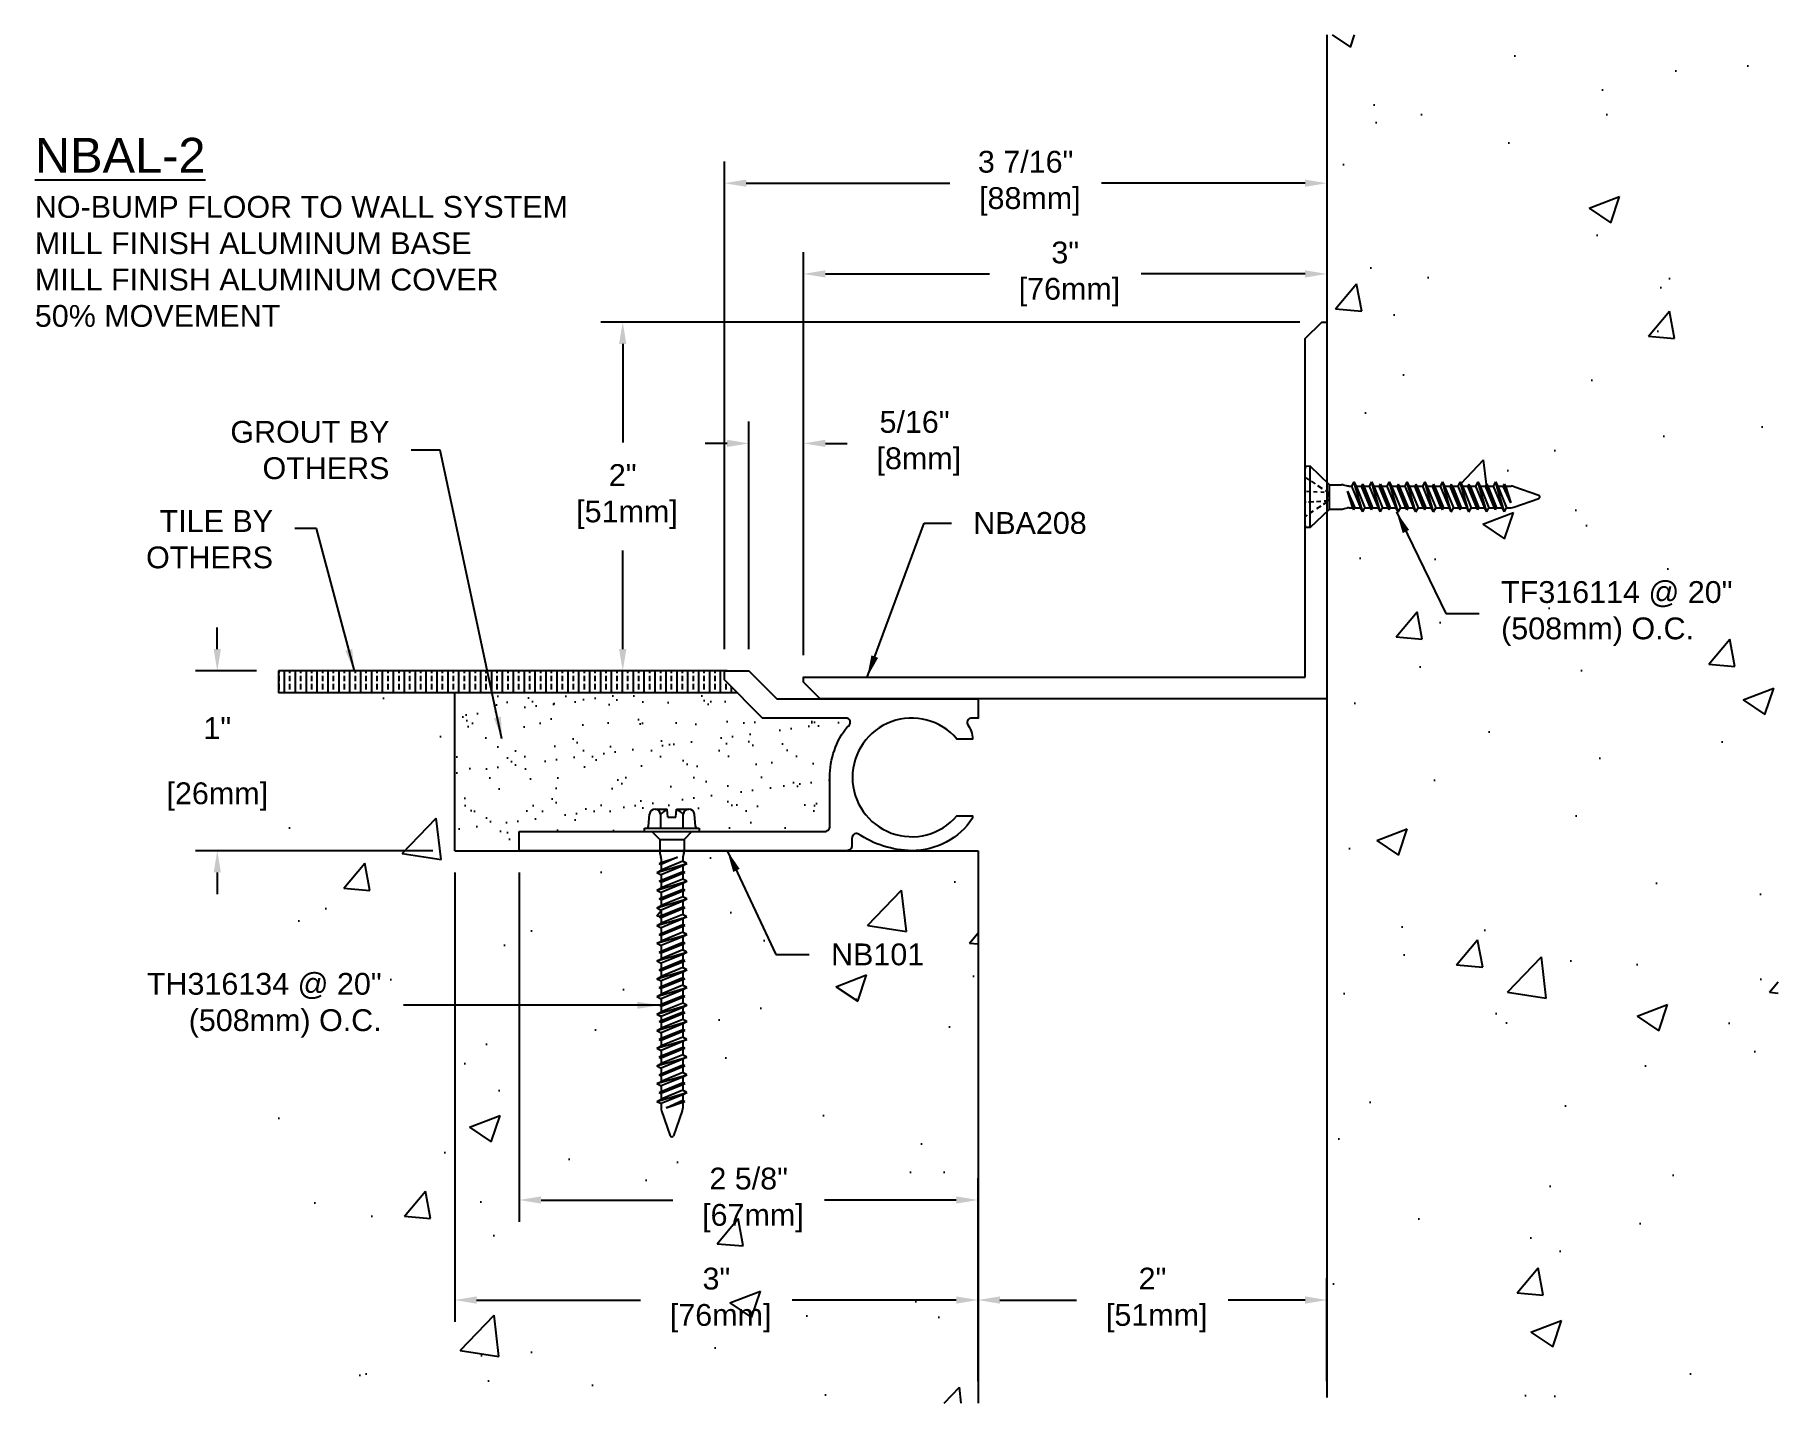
# Model space of a CAD drawing. Header units: inches. Extents: x 0.3 to 10.3, y 2.12 to 9.97.
import ezdxf

# ---------------------------------------------------------------- set-up
doc = ezdxf.new("R2010")
doc.units = ezdxf.units.IN
doc.header["$MEASUREMENT"] = 0
for name, color, linetype in [('ANCHORS', 4, 'Continuous'), ('CONDITIONS', 1, 'Continuous'), ('DIMENSIONS', 3, 'Continuous'), ('METALS', 7, 'Continuous'), ('TEXT', 2, 'Continuous')]:
    doc.layers.add(name, color=color, linetype=linetype)
doc.styles.add('ARIAL', font='arial.ttf')
doc.dimstyles.new('Arial', dxfattribs={"dimtxt": 0.125, "dimasz": 0.125, "dimexe": 0.125, "dimexo": 0.125, "dimgap": 0.125, "dimtad": 0, "dimtih": 1, "dimtoh": 1, "dimdec": 4, "dimzin": 3, "dimdsep": 46, "dimlunit": 4, "dimtxsty": 'ARIAL', "dimcen": 0.125, "dimadec": 0, "dimazin": 0, "dimtfac": 1, "dimtdec": 4, "dimtofl": 0, "dimtmove": 0, "dimatfit": 3, "dimfxl": 0, "dimfrac": 2, "dimtolj": 1, "dimtzin": 0, "dimarcsym": 0})

# ---------------------------------------------------------------- blocks, each defined once
blk = doc.blocks.new('NBA208')
blk.add_lwpolyline([(2.875, 0.125), (2.875, 2.065), (2.97, 2.16), (3, 2.16), (3, 0), (0.095, 0), (0, 0.095), (0, 0.125)], close=True)
blk = doc.blocks.new('Th316134')
for p, q in [((-0.1352, 1.779), (-0.129, 1.8501)), ((-0.0968, 1.8775), (-0.0272, 1.8775)), ((-0.0645, 1.7688), (-0.0645, 1.8501)), ((-0.0233, 1.8325), (-0.0272, 1.8775)), ((-0.0233, 1.8325), (0.0232, 1.8325)), ((0.0232, 1.8325), (0.0272, 1.8775)), ((0.0272, 1.8775), (0.0967, 1.8775)), ((0.0645, 1.7688), (0.0645, 1.8501)), ((0.1352, 1.779), (0.129, 1.8501)), ((-0.1568, 1.75), (-0.1568, 1.7688)), ((-0.1568, 1.7688), (0.1567, 1.7688)), ((-0.1568, 1.75), (0.1567, 1.75)), ((-0.1148, 1.75), (-0.0698, 1.705)), ((-0.0698, 1.705), (-0.0698, 1.6379)), ((-0.0698, 1.705), (0.0697, 1.705)), ((0.1148, 1.75), (0.0697, 1.705)), ((0.0697, 1.705), (0.0697, 1.6379)), ((0.1567, 1.7688), (0.1567, 1.75)), ((-0.0737, 1.5664), (0.0321, 1.6029)), ((-0.0687, 1.6283), (-0.0633, 1.6023)), ((-0.0623, 1.5726), (0.0321, 1.6029)), ((0.0321, 1.6029), (-0.0623, 1.5602)), ((0.0687, 1.6283), (0.0633, 1.6023)), ((-0.0863, 1.5156), (0.0862, 1.5664)), ((-0.0863, 1.5156), (-0.0623, 1.5285)), ((-0.0863, 1.5156), (-0.0623, 1.5027)), ((-0.0737, 1.5664), (-0.0623, 1.5726)), ((-0.0737, 1.5664), (-0.0623, 1.5602)), ((-0.0737, 1.4648), (0.0737, 1.5156)), ((-0.0623, 1.5927), (-0.0623, 1.5726)), ((0.0623, 1.5793), (-0.0623, 1.5285)), ((-0.0623, 1.5602), (-0.0623, 1.5285)), ((0.0623, 1.5535), (-0.0623, 1.5027)), ((-0.0623, 1.471), (0.0623, 1.5218)), ((0.0623, 1.5095), (-0.0623, 1.4587)), ((-0.0623, 1.5027), (-0.0623, 1.471)), ((0.0623, 1.5927), (0.0623, 1.5793)), ((0.0862, 1.5664), (0.0623, 1.5793)), ((0.0862, 1.5664), (0.0623, 1.5535)), ((0.0623, 1.5535), (0.0623, 1.5218)), ((0.0737, 1.5156), (0.0623, 1.5218)), ((0.0737, 1.5156), (0.0623, 1.5095)), ((0.0623, 1.5095), (0.0623, 1.4778)), ((-0.0863, 1.4141), (0.0862, 1.4648)), ((-0.0863, 1.4141), (-0.0623, 1.427)), ((-0.0863, 1.4141), (-0.0623, 1.4011)), ((-0.0737, 1.4648), (-0.0623, 1.471)), ((-0.0737, 1.4648), (-0.0623, 1.4587)), ((-0.0737, 1.3633), (0.0737, 1.4141)), ((0.0623, 1.4778), (-0.0623, 1.427)), ((-0.0623, 1.4587), (-0.0623, 1.427)), ((0.0623, 1.4519), (-0.0623, 1.4011)), ((-0.0623, 1.3694), (0.0623, 1.4202)), ((0.0623, 1.4079), (-0.0623, 1.3571)), ((-0.0623, 1.4011), (-0.0623, 1.3694)), ((0.0862, 1.4648), (0.0623, 1.4778)), ((0.0862, 1.4648), (0.0623, 1.4519)), ((0.0623, 1.4519), (0.0623, 1.4202)), ((0.0737, 1.4141), (0.0623, 1.4202)), ((0.0737, 1.4141), (0.0623, 1.4079)), ((0.0623, 1.4079), (0.0623, 1.3762)), ((-0.0863, 1.3125), (0.0862, 1.3633)), ((-0.0863, 1.3125), (-0.0623, 1.3254)), ((-0.0863, 1.3125), (-0.0623, 1.2996)), ((-0.0737, 1.3633), (-0.0623, 1.3694)), ((-0.0737, 1.3633), (-0.0623, 1.3571)), ((-0.0737, 1.2617), (0.0737, 1.3125)), ((0.0623, 1.3762), (-0.0623, 1.3254)), ((-0.0623, 1.3571), (-0.0623, 1.3254)), ((0.0623, 1.3504), (-0.0623, 1.2996)), ((-0.0623, 1.2679), (0.0623, 1.3187)), ((0.0623, 1.3063), (-0.0623, 1.2556)), ((-0.0623, 1.2996), (-0.0623, 1.2679)), ((0.0862, 1.3633), (0.0623, 1.3762)), ((0.0862, 1.3633), (0.0623, 1.3504)), ((0.0623, 1.3504), (0.0623, 1.3187)), ((0.0737, 1.3125), (0.0623, 1.3187)), ((0.0737, 1.3125), (0.0623, 1.3063)), ((0.0623, 1.3063), (0.0623, 1.2746)), ((-0.0863, 1.2109), (0.0862, 1.2617)), ((-0.0863, 1.2109), (-0.0623, 1.2239)), ((-0.0863, 1.2109), (-0.0623, 1.198)), ((-0.0737, 1.2617), (-0.0623, 1.2679)), ((-0.0737, 1.2617), (-0.0623, 1.2556)), ((-0.0737, 1.1602), (0.0737, 1.2109)), ((0.0623, 1.2746), (-0.0623, 1.2239)), ((-0.0623, 1.2556), (-0.0623, 1.2239)), ((0.0623, 1.2488), (-0.0623, 1.198)), ((-0.0623, 1.1663), (0.0623, 1.2171)), ((0.0623, 1.2048), (-0.0623, 1.154)), ((0.0862, 1.2617), (0.0623, 1.2746)), ((0.0862, 1.2617), (0.0623, 1.2488)), ((0.0623, 1.2488), (0.0623, 1.2171)), ((0.0737, 1.2109), (0.0623, 1.2171)), ((0.0737, 1.2109), (0.0623, 1.2048)), ((0.0623, 1.2048), (0.0623, 1.1731)), ((-0.0863, 1.1094), (0.0862, 1.1602)), ((-0.0863, 1.1094), (-0.0623, 1.1223)), ((-0.0863, 1.1094), (-0.0623, 1.0965)), ((-0.0737, 1.1602), (-0.0623, 1.1663)), ((-0.0737, 1.1602), (-0.0623, 1.154)), ((-0.0737, 1.0586), (0.0737, 1.1094)), ((-0.0623, 1.198), (-0.0623, 1.1663)), ((0.0623, 1.1731), (-0.0623, 1.1223)), ((-0.0623, 1.154), (-0.0623, 1.1223)), ((0.0623, 1.1472), (-0.0623, 1.0965)), ((-0.0623, 1.0648), (0.0623, 1.1155)), ((0.0623, 1.1032), (-0.0623, 1.0524)), ((0.0862, 1.1602), (0.0623, 1.1731)), ((0.0862, 1.1602), (0.0623, 1.1472)), ((0.0623, 1.1472), (0.0623, 1.1155)), ((0.0737, 1.1094), (0.0623, 1.1155)), ((0.0737, 1.1094), (0.0623, 1.1032)), ((0.0623, 1.1032), (0.0623, 1.0715)), ((-0.0863, 1.0078), (0.0862, 1.0586)), ((-0.0863, 1.0078), (-0.0623, 1.0207)), ((-0.0863, 1.0078), (-0.0623, 0.9949)), ((-0.0737, 1.0586), (-0.0623, 1.0648)), ((-0.0737, 1.0586), (-0.0623, 1.0524)), ((-0.0737, 0.957), (0.0737, 1.0078)), ((-0.0623, 1.0965), (-0.0623, 1.0648)), ((0.0623, 1.0715), (-0.0623, 1.0207)), ((-0.0623, 1.0524), (-0.0623, 1.0207)), ((0.0623, 1.0457), (-0.0623, 0.9949)), ((-0.0623, 0.9632), (0.0623, 1.014)), ((0.0623, 1.0016), (-0.0623, 0.9509)), ((0.0862, 1.0586), (0.0623, 1.0715)), ((0.0862, 1.0586), (0.0623, 1.0457)), ((0.0623, 1.0457), (0.0623, 1.014)), ((0.0737, 1.0078), (0.0623, 1.014)), ((0.0737, 1.0078), (0.0623, 1.0016)), ((0.0623, 1.0016), (0.0623, 0.97)), ((-0.0863, 0.9063), (0.0862, 0.957)), ((-0.0863, 0.9063), (-0.0623, 0.9192)), ((-0.0863, 0.9063), (-0.0623, 0.8933)), ((-0.0737, 0.957), (-0.0623, 0.9632)), ((-0.0737, 0.957), (-0.0623, 0.9509)), ((-0.0737, 0.8555), (0.0737, 0.9063)), ((-0.0623, 0.9949), (-0.0623, 0.9632)), ((0.0623, 0.97), (-0.0623, 0.9192)), ((-0.0623, 0.9509), (-0.0623, 0.9192)), ((0.0623, 0.9441), (-0.0623, 0.8933)), ((-0.0623, 0.8616), (0.0623, 0.9124)), ((0.0623, 0.9001), (-0.0623, 0.8493)), ((0.0862, 0.957), (0.0623, 0.97)), ((0.0862, 0.957), (0.0623, 0.9441)), ((0.0623, 0.9441), (0.0623, 0.9124)), ((0.0737, 0.9063), (0.0623, 0.9124)), ((0.0737, 0.9063), (0.0623, 0.9001)), ((0.0623, 0.9001), (0.0623, 0.8684)), ((-0.0863, 0.8047), (0.0862, 0.8555)), ((-0.0863, 0.8047), (-0.0623, 0.8176)), ((-0.0863, 0.8047), (-0.0623, 0.7918)), ((-0.0737, 0.8555), (-0.0623, 0.8616)), ((-0.0737, 0.8555), (-0.0623, 0.8493)), ((-0.0737, 0.7539), (0.0737, 0.8047)), ((-0.0623, 0.8933), (-0.0623, 0.8616)), ((0.0623, 0.8684), (-0.0623, 0.8176)), ((-0.0623, 0.8493), (-0.0623, 0.8176)), ((0.0623, 0.8425), (-0.0623, 0.7918)), ((-0.0623, 0.7601), (0.0623, 0.8109)), ((0.0862, 0.8555), (0.0623, 0.8684)), ((0.0862, 0.8555), (0.0623, 0.8425)), ((0.0623, 0.8425), (0.0623, 0.8109)), ((0.0737, 0.8047), (0.0623, 0.8109)), ((0.0737, 0.8047), (0.0623, 0.7985)), ((-0.0863, 0.7031), (0.0862, 0.7539)), ((-0.0863, 0.7031), (-0.0623, 0.716)), ((-0.0863, 0.7031), (-0.0623, 0.6902)), ((-0.0737, 0.7539), (-0.0623, 0.7601)), ((-0.0737, 0.7539), (-0.0623, 0.7477)), ((-0.0737, 0.6602), (0.0737, 0.7109)), ((0.0623, 0.7985), (-0.0623, 0.7477)), ((-0.0623, 0.7918), (-0.0623, 0.7601)), ((0.0623, 0.7668), (-0.0623, 0.716)), ((-0.0623, 0.7477), (-0.0623, 0.716)), ((0.0623, 0.741), (-0.0623, 0.6902)), ((-0.0623, 0.6663), (0.0623, 0.7171)), ((0.0623, 0.7048), (-0.0623, 0.654)), ((0.0623, 0.7985), (0.0623, 0.7668)), ((0.0862, 0.7539), (0.0623, 0.7668)), ((0.0862, 0.7539), (0.0623, 0.741)), ((0.0623, 0.7488), (0.0623, 0.7171)), ((0.0737, 0.7109), (0.0623, 0.7171)), ((0.0737, 0.7109), (0.0623, 0.7048)), ((0.0623, 0.7048), (0.0623, 0.6731)), ((-0.0863, 0.6094), (0.0862, 0.6602)), ((-0.0863, 0.6094), (-0.0623, 0.6223)), ((-0.0863, 0.6094), (-0.0623, 0.5965)), ((-0.0737, 0.6602), (-0.0623, 0.6663)), ((-0.0737, 0.6602), (-0.0623, 0.654)), ((-0.0737, 0.5586), (0.0737, 0.6094)), ((-0.0623, 0.698), (-0.0623, 0.6663)), ((0.0623, 0.6731), (-0.0623, 0.6223)), ((-0.0623, 0.654), (-0.0623, 0.6223)), ((0.0623, 0.6472), (-0.0623, 0.5965)), ((-0.0623, 0.5648), (0.0623, 0.6155)), ((0.0623, 0.6032), (-0.0623, 0.5524)), ((0.0862, 0.6602), (0.0623, 0.6731)), ((0.0862, 0.6602), (0.0623, 0.6472)), ((0.0623, 0.6472), (0.0623, 0.6155)), ((0.0737, 0.6094), (0.0623, 0.6155)), ((0.0737, 0.6094), (0.0623, 0.6032)), ((0.0623, 0.6032), (0.0623, 0.5715)), ((-0.0863, 0.5078), (0.0862, 0.5586)), ((-0.0863, 0.5078), (-0.0623, 0.5207)), ((-0.0863, 0.5078), (-0.0623, 0.4949)), ((-0.0737, 0.5586), (-0.0623, 0.5648)), ((-0.0737, 0.5586), (-0.0623, 0.5524)), ((-0.0737, 0.457), (0.0737, 0.5078)), ((-0.0623, 0.5965), (-0.0623, 0.5648)), ((0.0623, 0.5715), (-0.0623, 0.5207)), ((-0.0623, 0.5524), (-0.0623, 0.5207)), ((0.0623, 0.5457), (-0.0623, 0.4949)), ((-0.0623, 0.4632), (0.0623, 0.514)), ((0.0623, 0.5016), (-0.0623, 0.4509)), ((0.0862, 0.5586), (0.0623, 0.5715)), ((0.0862, 0.5586), (0.0623, 0.5457)), ((0.0623, 0.5457), (0.0623, 0.514)), ((0.0737, 0.5078), (0.0623, 0.514)), ((0.0737, 0.5078), (0.0623, 0.5016)), ((0.0623, 0.5016), (0.0623, 0.47)), ((-0.0863, 0.4063), (0.0862, 0.457)), ((-0.0863, 0.4063), (-0.0623, 0.4192)), ((-0.0863, 0.4063), (-0.0623, 0.3933)), ((-0.0737, 0.457), (-0.0623, 0.4632)), ((-0.0737, 0.457), (-0.0623, 0.4509)), ((-0.0737, 0.3555), (0.0737, 0.4063)), ((-0.0623, 0.4949), (-0.0623, 0.4632)), ((0.0623, 0.47), (-0.0623, 0.4192)), ((-0.0623, 0.4509), (-0.0623, 0.4192)), ((0.0623, 0.4441), (-0.0623, 0.3933)), ((-0.0623, 0.3616), (0.0623, 0.4124)), ((0.0623, 0.4001), (-0.0623, 0.3493)), ((0.0862, 0.457), (0.0623, 0.47)), ((0.0862, 0.457), (0.0623, 0.4441)), ((0.0623, 0.4441), (0.0623, 0.4124)), ((0.0737, 0.4063), (0.0623, 0.4124)), ((0.0737, 0.4063), (0.0623, 0.4001)), ((0.0623, 0.4001), (0.0623, 0.3684)), ((-0.0863, 0.3047), (0.0862, 0.3555)), ((-0.0863, 0.3047), (-0.0623, 0.3176)), ((-0.0863, 0.3047), (-0.0623, 0.2918)), ((-0.0737, 0.3555), (-0.0623, 0.3616)), ((-0.0737, 0.3555), (-0.0623, 0.3493)), ((-0.0737, 0.2539), (0.0737, 0.3047)), ((-0.0623, 0.3933), (-0.0623, 0.3616)), ((0.0623, 0.3684), (-0.0623, 0.3176)), ((-0.0623, 0.3493), (-0.0623, 0.3176)), ((0.0623, 0.3425), (-0.0623, 0.2918)), ((-0.0623, 0.2601), (0.0623, 0.3109)), ((0.0862, 0.3555), (0.0623, 0.3684)), ((0.0862, 0.3555), (0.0623, 0.3425)), ((0.0623, 0.3425), (0.0623, 0.3109)), ((0.0737, 0.3047), (0.0623, 0.3109)), ((0.0737, 0.3047), (0.0623, 0.2985)), ((-0.0863, 0.2031), (0.0862, 0.2539)), ((-0.0863, 0.2031), (-0.0623, 0.216)), ((-0.0863, 0.2031), (-0.0623, 0.1902)), ((-0.0737, 0.2539), (-0.0623, 0.2601)), ((-0.0737, 0.2539), (-0.0623, 0.2477)), ((0.0623, 0.2985), (-0.0623, 0.2477)), ((-0.0623, 0.2918), (-0.0623, 0.2601)), ((0.0623, 0.2668), (-0.0623, 0.216)), ((-0.0623, 0.2477), (-0.0623, 0.216)), ((0.0623, 0.241), (-0.0623, 0.1902)), ((-0.0335, 0.1662), (0.0623, 0.2093)), ((-0.0335, 0.1662), (0.0737, 0.2031)), ((0.0623, 0.2985), (0.0623, 0.2668)), ((0.0862, 0.2539), (0.0623, 0.2668)), ((0.0862, 0.2539), (0.0623, 0.241)), ((0.0623, 0.241), (0.0623, 0.2093)), ((0.0737, 0.2031), (0.0623, 0.2093)), ((0.0737, 0.2031), (0.0623, 0.197)), ((-0.0623, 0.1902), (-0.0623, 0.1643)), ((-0.0596, 0.149), (-0.0096, 0.0062)), ((0.0623, 0.197), (-0.0335, 0.1662)), ((0.0596, 0.149), (0.0096, 0.0062)), ((0.0623, 0.197), (0.0623, 0.1643))]:
    blk.add_line(p, q)
for centre, radius, start, end in [((-0.0968, 1.8448), 0.0327, 9.28497, 170.71503), ((0, 1.7879), 0.0896, 107.42152, 136.04074), ((0, 1.7879), 0.0896, 43.95926, 72.57848), ((0.0967, 1.8448), 0.0327, 9.28497, 170.71503), ((-0.1464, 1.78), 0.0112, 270, 355), ((0.1464, 1.78), 0.0112, 185, 270), ((-0.0233, 1.6379), 0.0465, 180, 191.9357), ((-0.1088, 1.5927), 0.0465, 0, 11.9357), ((0.1088, 1.5927), 0.0465, 168.0643, 180), ((0.0232, 1.6379), 0.0465, 348.0643, 0), ((-0.0158, 0.1643), 0.0465, 180, 199.30575), ((0.0158, 0.1643), 0.0465, 340.69425, 0), ((0, 0.0106), 0.0106, 204.10008, 335.89992)]:
    blk.add_arc(centre, radius, start, end)
blk = doc.blocks.new('*D8')
at = {"layer": 'Defpoints', "color": 0}
for p in [(2.7115, 5.2922), (5.7115, 2.7158), (5.7115, 2.1248)]:
    blk.add_point(p, dxfattribs=at)
at = {"layer": 'DIMENSIONS', "color": 0, "lineweight": -2}
for p, q in [((2.7115, 5.1672), (2.7115, 2.5908)), ((5.7115, 2.2498), (5.7115, 2.8408)), ((2.8365, 2.7158), (3.7768, 2.7158)), ((5.5865, 2.7158), (4.6462, 2.7158))]:
    blk.add_line(p, q, dxfattribs=at)
at = {"layer": 'DIMENSIONS', "color": 0}
for points in [[(2.8365, 2.7366), (2.8365, 2.695), (2.7115, 2.7158)], [(5.5865, 2.7366), (5.5865, 2.695), (5.7115, 2.7158)]]:
    blk.add_solid(points, dxfattribs=at)
at = {"layer": 'DIMENSIONS', "color": 0, "insert": (4.2115, 2.7158), "char_height": 0.125, "attachment_point": 5, "style": 'ARIAL'}
blk.add_mtext('\\A1;3"\\P [76mm]', dxfattribs=at)
blk = doc.blocks.new('NB101')
at = {"color": 7}
blk.add_lwpolyline([(0, 0.1097), (1.7498, 0.1097, 0.414214), (1.7798, 0.1397), (1.7798, 0.42, -0.169148), (1.8817, 0.7124, 0.705453), (1.8795, 0.7602), (1.3938, 0.7604), (1.1758, 0.9785), (1.1758, 1.0304), (1.3158, 1.0304), (1.4757, 0.8704), (2.6298, 0.8704), (2.6298, 0.76), (2.594, 0.76, 0.552863), (2.5687, 0.7246, -0.162306), (2.5988, 0.64), (2.509, 0.64, 2.723771), (2.509, 0.2), (2.5988, 0.2), (2.5988, 0.1863, -0.25024), (2.2498, 0, -0.145549), (1.9411, 0.0973, 0.525468), (1.907, 0.0706), (1.907, 0.03, -0.414214), (1.877, 0), (0, 0)], format="xyb", close=True, dxfattribs=at)
blk = doc.blocks.new('*D9')
at = {"layer": 'Defpoints', "color": 0}
for p in [(1.7011, 6.3226), (1.3504, 5.2922), (2.7115, 5.2922)]:
    blk.add_point(p, dxfattribs=at)
at = {"layer": 'DIMENSIONS', "color": 0, "lineweight": -2}
for p, q in [((1.3504, 6.4476), (1.3504, 6.5726)), ((1.5761, 6.3226), (1.2254, 6.3226)), ((2.5865, 5.2922), (1.2254, 5.2922)), ((1.3504, 5.1672), (1.3504, 5.0422))]:
    blk.add_line(p, q, dxfattribs=at)
at = {"layer": 'DIMENSIONS', "color": 0}
for points in [[(1.3296, 6.4476), (1.3712, 6.4476), (1.3504, 6.3226)], [(1.3296, 5.1672), (1.3712, 5.1672), (1.3504, 5.2922)]]:
    blk.add_solid(points, dxfattribs=at)
at = {"layer": 'DIMENSIONS', "color": 0, "char_height": 0.125, "attachment_point": 5, "style": 'ARIAL'}
for s, insert in [('\\A1;1"', (1.3504, 5.9951)), ('\\A1;[26mm]', (1.3504, 5.6023))]:
    blk.add_mtext(s, dxfattribs=dict(at, insert=insert))
blk = doc.blocks.new('*D10')
at = {"layer": 'Defpoints', "color": 0}
for p in [(3.0817, 5.2922), (5.7115, 3.2893), (5.7115, 2.1248)]:
    blk.add_point(p, dxfattribs=at)
at = {"layer": 'DIMENSIONS', "color": 0, "lineweight": -2}
for p, q in [((3.0817, 5.1672), (3.0817, 3.1643)), ((5.7115, 2.2498), (5.7115, 3.4143)), ((3.2067, 3.2893), (3.9619, 3.2893)), ((5.5865, 3.2893), (4.8313, 3.2893))]:
    blk.add_line(p, q, dxfattribs=at)
at = {"layer": 'DIMENSIONS', "color": 0}
for points in [[(3.2067, 3.3101), (3.2067, 3.2685), (3.0817, 3.2893)], [(5.5865, 3.3101), (5.5865, 3.2685), (5.7115, 3.2893)]]:
    blk.add_solid(points, dxfattribs=at)
at = {"layer": 'DIMENSIONS', "color": 0, "insert": (4.3966, 3.2893), "char_height": 0.125, "attachment_point": 5, "style": 'ARIAL'}
blk.add_mtext('\\A1;2 5/8"\\P [67mm]', dxfattribs=at)
blk = doc.blocks.new('*D11')
at = {"layer": 'Defpoints', "color": 0}
for p in [(7.7115, 2.7158), (5.7115, 2.1248), (7.7115, 2.1248)]:
    blk.add_point(p, dxfattribs=at)
at = {"layer": 'DIMENSIONS', "color": 0, "lineweight": -2}
for p, q in [((5.7115, 2.2498), (5.7115, 2.8408)), ((7.7115, 2.2498), (7.7115, 2.8408)), ((5.8365, 2.7158), (6.2768, 2.7158)), ((7.5865, 2.7158), (7.1462, 2.7158))]:
    blk.add_line(p, q, dxfattribs=at)
at = {"layer": 'DIMENSIONS', "color": 0}
for points in [[(5.8365, 2.7366), (5.8365, 2.695), (5.7115, 2.7158)], [(7.5865, 2.7366), (7.5865, 2.695), (7.7115, 2.7158)]]:
    blk.add_solid(points, dxfattribs=at)
at = {"layer": 'DIMENSIONS', "color": 0, "insert": (6.7115, 2.7158), "char_height": 0.125, "attachment_point": 5, "style": 'ARIAL'}
blk.add_mtext('\\A1;2"\\P [51mm]', dxfattribs=at)
blk = doc.blocks.new('*D12')
at = {"layer": 'Defpoints', "color": 0}
for p in [(7.711, 9.9694), (7.711, 8.5989), (4.7115, 6.2876)]:
    blk.add_point(p, dxfattribs=at)
at = {"layer": 'DIMENSIONS', "color": 0, "lineweight": -2}
for p, q in [((7.711, 9.8444), (7.711, 8.4739)), ((4.7115, 6.4126), (4.7115, 8.7239)), ((4.8365, 8.5989), (5.7765, 8.5989)), ((7.586, 8.5989), (6.6459, 8.5989))]:
    blk.add_line(p, q, dxfattribs=at)
at = {"layer": 'DIMENSIONS', "color": 0}
for points in [[(4.8365, 8.6197), (4.8365, 8.578), (4.7115, 8.5989)], [(7.586, 8.6197), (7.586, 8.578), (7.711, 8.5989)]]:
    blk.add_solid(points, dxfattribs=at)
at = {"layer": 'DIMENSIONS', "color": 0, "insert": (6.2112, 8.5989), "char_height": 0.125, "attachment_point": 5, "style": 'ARIAL'}
blk.add_mtext('\\A1;3"\\P [76mm]', dxfattribs=at)
blk = doc.blocks.new('*D13')
at = {"layer": 'Defpoints', "color": 0}
for p in [(4.3975, 7.6272), (4.3975, 6.3226), (4.7115, 6.2876)]:
    blk.add_point(p, dxfattribs=at)
at = {"layer": 'DIMENSIONS', "color": 0, "lineweight": -2}
for p, q in [((4.3975, 6.4476), (4.3975, 7.7522)), ((4.7115, 6.4126), (4.7115, 7.7522)), ((4.2725, 7.6272), (4.1475, 7.6272)), ((4.8365, 7.6272), (4.9615, 7.6272))]:
    blk.add_line(p, q, dxfattribs=at)
at = {"layer": 'DIMENSIONS', "color": 0}
for points in [[(4.2725, 7.6481), (4.2725, 7.6064), (4.3975, 7.6272)], [(4.8365, 7.6481), (4.8365, 7.6064), (4.7115, 7.6272)]]:
    blk.add_solid(points, dxfattribs=at)
at = {"layer": 'DIMENSIONS', "color": 0, "insert": (5.3476, 7.6272), "char_height": 0.125, "attachment_point": 5, "style": 'ARIAL'}
blk.add_mtext('\\A1;5/16"\\P [8mm]', dxfattribs=at)
blk = doc.blocks.new('*D14')
at = {"layer": 'Defpoints', "color": 0}
for p in [(7.711, 9.9694), (7.711, 9.119), (4.2575, 6.3226)]:
    blk.add_point(p, dxfattribs=at)
at = {"layer": 'DIMENSIONS', "color": 0, "lineweight": -2}
for p, q in [((7.711, 9.8444), (7.711, 8.994)), ((4.2575, 6.4476), (4.2575, 9.244)), ((4.3825, 9.119), (5.5495, 9.119)), ((7.586, 9.119), (6.4189, 9.119))]:
    blk.add_line(p, q, dxfattribs=at)
at = {"layer": 'DIMENSIONS', "color": 0}
for points in [[(4.3825, 9.1398), (4.3825, 9.0982), (4.2575, 9.119)], [(7.586, 9.1398), (7.586, 9.0982), (7.711, 9.119)]]:
    blk.add_solid(points, dxfattribs=at)
at = {"layer": 'DIMENSIONS', "color": 0, "insert": (5.9842, 9.119), "char_height": 0.125, "attachment_point": 5, "style": 'ARIAL'}
blk.add_mtext('\\A1;3 7/16"\\P [88mm]', dxfattribs=at)
blk = doc.blocks.new('*D15')
at = {"layer": 'Defpoints', "color": 0}
for p in [(7.6815, 8.3226), (3.6745, 6.3226), (4.3975, 6.3226)]:
    blk.add_point(p, dxfattribs=at)
at = {"layer": 'DIMENSIONS', "color": 0, "lineweight": -2}
for p, q in [((7.5565, 8.3226), (3.5495, 8.3226)), ((3.6745, 8.1976), (3.6745, 7.6321)), ((3.6745, 6.4476), (3.6745, 7.013)), ((4.2725, 6.3226), (3.5495, 6.3226))]:
    blk.add_line(p, q, dxfattribs=at)
at = {"layer": 'DIMENSIONS', "color": 0}
for points in [[(3.6537, 8.1976), (3.6954, 8.1976), (3.6745, 8.3226)], [(3.6537, 6.4476), (3.6954, 6.4476), (3.6745, 6.3226)]]:
    blk.add_solid(points, dxfattribs=at)
at = {"layer": 'DIMENSIONS', "color": 0, "insert": (3.6745, 7.3226), "char_height": 0.125, "attachment_point": 5, "style": 'ARIAL'}
blk.add_mtext('\\A1;2"\\P [51mm]', dxfattribs=at)
blk = doc.blocks.new('TF316114')
for p, q in [((-0.1634, 0), (0.1634, 0)), ((-0.1042, -0.0127), (-0.1125, 0)), ((-0.1762, -0.0285), (-0.1747, -0.0103)), ((-0.1762, -0.0285), (0.1762, -0.0285)), ((-0.1762, -0.0285), (-0.0698, -0.141)), ((-0.0815, -0.0472), (-0.0915, -0.0321)), ((-0.0533, -0.0902), (-0.0691, -0.0662)), ((-0.0308, -0.0055), (-0.0311, -0.0002)), ((-0.0297, -0.0263), (-0.0301, -0.0195)), ((-0.0284, -0.051), (-0.0294, -0.0323)), ((-0.0263, -0.091), (-0.0277, -0.065)), ((0.0253, -0.1104), (0.0264, -0.0896)), ((0.0274, -0.0703), (0.0286, -0.0479)), ((0.0297, -0.0255), (0.0306, -0.0085)), ((0.0662, -0.0707), (0.0485, -0.0976)), ((0.0698, -0.141), (0.1762, -0.0285)), ((0.0898, -0.0346), (0.0746, -0.0579)), ((0.1095, -0.0045), (0.0979, -0.0223)), ((0.1762, -0.0285), (0.1747, -0.0103)), ((-0.0698, -0.141), (-0.0698, -0.2081)), ((-0.0698, -0.141), (0.0698, -0.141)), ((-0.0307, -0.1248), (-0.0441, -0.1044)), ((-0.0245, -0.1261), (-0.0253, -0.1097)), ((-0.024, -0.135), (-0.0107, -0.135)), ((-0.0018, -0.135), (0.0183, -0.135)), ((0.0373, -0.1147), (0.024, -0.135)), ((0.024, -0.135), (0.0245, -0.1246)), ((0.0698, -0.141), (0.0698, -0.2081)), ((-0.0863, -0.3304), (0.0862, -0.2796)), ((-0.0737, -0.2796), (0.0321, -0.2431)), ((-0.0737, -0.2796), (-0.0623, -0.2734)), ((-0.0737, -0.2796), (-0.0623, -0.2858)), ((-0.0687, -0.2177), (-0.0633, -0.2437)), ((0.0321, -0.2431), (-0.0623, -0.2858)), ((-0.0623, -0.2734), (0.0321, -0.2431)), ((-0.0623, -0.2533), (-0.0623, -0.2734)), ((0.0622, -0.2667), (-0.0623, -0.3175)), ((-0.0623, -0.2858), (-0.0623, -0.3175)), ((0.0622, -0.2925), (-0.0623, -0.3433)), ((0.0622, -0.2925), (0.0622, -0.3242)), ((0.0622, -0.2533), (0.0622, -0.2667)), ((0.0862, -0.2796), (0.0622, -0.2667)), ((0.0862, -0.2796), (0.0622, -0.2925)), ((0.0687, -0.2177), (0.0633, -0.2437)), ((-0.0863, -0.3304), (-0.0623, -0.3175)), ((-0.0863, -0.3304), (-0.0623, -0.3433)), ((-0.0863, -0.4319), (0.0862, -0.3812)), ((-0.0737, -0.3812), (0.0737, -0.3304)), ((-0.0737, -0.3812), (-0.0623, -0.375)), ((-0.0737, -0.3812), (-0.0623, -0.3873)), ((-0.0623, -0.375), (0.0622, -0.3242)), ((0.0622, -0.3365), (-0.0623, -0.3873)), ((-0.0623, -0.3433), (-0.0623, -0.375)), ((0.0622, -0.3682), (-0.0623, -0.419)), ((-0.0623, -0.3873), (-0.0623, -0.419)), ((0.0622, -0.3941), (-0.0623, -0.4449)), ((0.0737, -0.3304), (0.0622, -0.3242)), ((0.0737, -0.3304), (0.0622, -0.3365)), ((0.0622, -0.3365), (0.0622, -0.3682)), ((0.0862, -0.3812), (0.0622, -0.3682)), ((0.0862, -0.3812), (0.0622, -0.3941)), ((0.0622, -0.3941), (0.0622, -0.4258)), ((-0.0863, -0.4319), (-0.0623, -0.419)), ((-0.0863, -0.4319), (-0.0623, -0.4449)), ((-0.0863, -0.5335), (0.0862, -0.4827)), ((-0.0737, -0.4827), (0.0737, -0.4319)), ((-0.0737, -0.4827), (-0.0623, -0.4766)), ((-0.0737, -0.4827), (-0.0623, -0.4889)), ((-0.0623, -0.4766), (0.0622, -0.4258)), ((0.0622, -0.4381), (-0.0623, -0.4889)), ((-0.0623, -0.4449), (-0.0623, -0.4766)), ((0.0622, -0.4698), (-0.0623, -0.5206)), ((-0.0623, -0.4889), (-0.0623, -0.5206)), ((0.0622, -0.4956), (-0.0623, -0.5464)), ((0.0737, -0.4319), (0.0622, -0.4258)), ((0.0737, -0.4319), (0.0622, -0.4381)), ((0.0622, -0.4381), (0.0622, -0.4698)), ((0.0862, -0.4827), (0.0622, -0.4698)), ((0.0862, -0.4827), (0.0622, -0.4956)), ((0.0622, -0.4956), (0.0622, -0.5273)), ((-0.0863, -0.5335), (-0.0623, -0.5206)), ((-0.0863, -0.5335), (-0.0623, -0.5464)), ((-0.0863, -0.6351), (0.0862, -0.5843)), ((-0.0737, -0.5843), (0.0737, -0.5335)), ((-0.0737, -0.5843), (-0.0623, -0.5781)), ((-0.0737, -0.5843), (-0.0623, -0.5904)), ((-0.0623, -0.5781), (0.0622, -0.5273)), ((0.0622, -0.5397), (-0.0623, -0.5904)), ((-0.0623, -0.5464), (-0.0623, -0.5781)), ((0.0622, -0.5714), (-0.0623, -0.6221)), ((-0.0623, -0.5904), (-0.0623, -0.6221)), ((0.0622, -0.5972), (-0.0623, -0.648)), ((0.0737, -0.5335), (0.0622, -0.5273)), ((0.0737, -0.5335), (0.0622, -0.5397)), ((0.0622, -0.5397), (0.0622, -0.5714)), ((0.0862, -0.5843), (0.0622, -0.5714)), ((0.0862, -0.5843), (0.0622, -0.5972)), ((0.0622, -0.5972), (0.0622, -0.6289)), ((-0.0863, -0.6351), (-0.0623, -0.6221)), ((-0.0863, -0.6351), (-0.0623, -0.648)), ((-0.0863, -0.7366), (0.0862, -0.6858)), ((-0.0737, -0.6858), (0.0737, -0.6351)), ((-0.0737, -0.6858), (-0.0623, -0.6797)), ((-0.0737, -0.6858), (-0.0623, -0.692)), ((-0.0623, -0.6797), (0.0622, -0.6289)), ((0.0622, -0.6412), (-0.0623, -0.692)), ((-0.0623, -0.648), (-0.0623, -0.6797)), ((0.0622, -0.6729), (-0.0623, -0.7237)), ((-0.0623, -0.692), (-0.0623, -0.7237)), ((0.0622, -0.6988), (-0.0623, -0.7495)), ((0.0737, -0.6351), (0.0622, -0.6289)), ((0.0737, -0.6351), (0.0622, -0.6412)), ((0.0622, -0.6412), (0.0622, -0.6729)), ((0.0862, -0.6858), (0.0622, -0.6729)), ((0.0862, -0.6858), (0.0622, -0.6988)), ((0.0622, -0.6988), (0.0622, -0.7305)), ((-0.0863, -0.7366), (-0.0623, -0.7237)), ((-0.0863, -0.7366), (-0.0623, -0.7495)), ((-0.0863, -0.8382), (0.0862, -0.7874)), ((-0.0737, -0.7874), (0.0737, -0.7366)), ((-0.0737, -0.7874), (-0.0623, -0.7812)), ((-0.0737, -0.7874), (-0.0623, -0.7936)), ((-0.0623, -0.7812), (0.0622, -0.7305)), ((0.0622, -0.7428), (-0.0623, -0.7936)), ((-0.0623, -0.7495), (-0.0623, -0.7812)), ((0.0622, -0.7745), (-0.0623, -0.8253)), ((-0.0623, -0.7936), (-0.0623, -0.8253)), ((0.0737, -0.7366), (0.0622, -0.7305)), ((0.0737, -0.7366), (0.0622, -0.7428)), ((0.0622, -0.7428), (0.0622, -0.7745)), ((0.0862, -0.7874), (0.0622, -0.7745)), ((0.0862, -0.7874), (0.0622, -0.8003)), ((-0.0863, -0.8382), (-0.0623, -0.8253)), ((-0.0863, -0.8382), (-0.0623, -0.8511)), ((-0.0863, -0.9397), (0.0862, -0.889)), ((-0.0737, -0.889), (0.0737, -0.8382)), ((-0.0737, -0.889), (-0.0623, -0.8828)), ((-0.0737, -0.889), (-0.0623, -0.8951)), ((0.0622, -0.8003), (-0.0623, -0.8511)), ((-0.0623, -0.8828), (0.0622, -0.832)), ((0.0622, -0.8444), (-0.0623, -0.8951)), ((-0.0623, -0.8511), (-0.0623, -0.8828)), ((0.0622, -0.876), (-0.0623, -0.9268)), ((-0.0623, -0.8951), (-0.0623, -0.9268)), ((0.0622, -0.8003), (0.0622, -0.832)), ((0.0737, -0.8382), (0.0622, -0.832)), ((0.0737, -0.8382), (0.0622, -0.8444)), ((0.0622, -0.8444), (0.0622, -0.876)), ((0.0862, -0.889), (0.0622, -0.876)), ((0.0862, -0.889), (0.0622, -0.9019)), ((-0.0863, -0.9397), (-0.0623, -0.9268)), ((-0.0863, -0.9397), (-0.0623, -0.9527)), ((-0.0863, -1.0413), (0.0862, -0.9905)), ((-0.0737, -0.9905), (0.0737, -0.9397)), ((-0.0737, -0.9905), (-0.0623, -0.9844)), ((-0.0737, -0.9905), (-0.0623, -0.9967)), ((0.0622, -0.9019), (-0.0623, -0.9527)), ((-0.0623, -0.9844), (0.0622, -0.9336)), ((0.0622, -0.9459), (-0.0623, -0.9967)), ((-0.0623, -0.9527), (-0.0623, -0.9844)), ((0.0622, -0.9776), (-0.0623, -1.0284)), ((-0.0623, -0.9967), (-0.0623, -1.0284)), ((0.0622, -0.9019), (0.0622, -0.9336)), ((0.0737, -0.9397), (0.0622, -0.9336)), ((0.0737, -0.9397), (0.0622, -0.9459)), ((0.0622, -0.9459), (0.0622, -0.9776)), ((0.0862, -0.9905), (0.0622, -0.9776)), ((0.0862, -0.9905), (0.0622, -1.0035)), ((-0.0863, -1.0413), (-0.0623, -1.0284)), ((-0.0863, -1.0413), (-0.0623, -1.0542)), ((-0.0863, -1.1429), (0.0862, -1.0921)), ((-0.0737, -1.0921), (0.0737, -1.0413)), ((-0.0737, -1.0921), (-0.0623, -1.0859)), ((-0.0737, -1.0921), (-0.0623, -1.0983)), ((0.0622, -1.0035), (-0.0623, -1.0542)), ((-0.0623, -1.0859), (0.0622, -1.0351)), ((0.0622, -1.0475), (-0.0623, -1.0983)), ((-0.0623, -1.0542), (-0.0623, -1.0859)), ((0.0622, -1.0792), (-0.0623, -1.13)), ((-0.0623, -1.0983), (-0.0623, -1.13)), ((0.0622, -1.0035), (0.0622, -1.0351)), ((0.0737, -1.0413), (0.0622, -1.0351)), ((0.0737, -1.0413), (0.0622, -1.0475)), ((0.0622, -1.0475), (0.0622, -1.0792)), ((0.0862, -1.0921), (0.0622, -1.0792)), ((0.0862, -1.0921), (0.0622, -1.105)), ((-0.0863, -1.1429), (-0.0623, -1.13)), ((-0.0863, -1.1429), (-0.0623, -1.1558)), ((0.0622, -1.105), (-0.0623, -1.1558)), ((-0.0623, -1.1558), (-0.0623, -1.1817)), ((-0.0596, -1.197), (-0.0096, -1.3398)), ((-0.0335, -1.1798), (0.0622, -1.1367)), ((-0.0335, -1.1798), (0.0737, -1.1429)), ((0.0622, -1.149), (-0.0335, -1.1798)), ((0.0596, -1.197), (0.0096, -1.3398)), ((0.0622, -1.105), (0.0622, -1.1367)), ((0.0737, -1.1429), (0.0622, -1.1367)), ((0.0737, -1.1429), (0.0622, -1.149)), ((0.0622, -1.149), (0.0622, -1.1817))]:
    blk.add_line(p, q)
for centre, radius, start, end in [((-0.1634, -0.0113), 0.0112, 90, 175), ((0.1634, -0.0113), 0.0112, 5, 90), ((-0.0233, -0.2081), 0.0465, 180, 191.9357), ((-0.1088, -0.2533), 0.0465, 0, 11.9357), ((0.1087, -0.2533), 0.0465, 168.0643, 180), ((0.0233, -0.2081), 0.0465, 348.0643, 0), ((-0.0158, -1.1817), 0.0465, 180, 199.30575), ((0.0158, -1.1817), 0.0465, 340.69425, 0), ((0, -1.3354), 0.0106, 204.10008, 335.89992)]:
    blk.add_arc(centre, radius, start, end)

msp = doc.modelspace()

# ---------------------------------------------------------------- hatches: boundary and pattern name
at = {"layer": 'CONDITIONS'}
h = msp.add_hatch(dxfattribs=at)
h.set_pattern_fill('AR-CONC', color=256, scale=0.25, style=0)
h.set_pattern_definition([(50, (-1.2646, -0.0641), (1.79315, -0.15688), [0.1875, -2.0625]), (355, (-1.2646, -0.0641), (-0.34688, 1.88048), [0.15, -1.65]), (100.451, (-1.1152, -0.0772), (1.44627, 1.7236), [0.15935, -1.75286]), (46.184, (-1.2646, 0.4359), (2.6681, -0.4138), [0.28125, -3.09375]), (96.636, (-1.0423, 0.4014), (2.33666, 2.4353), [0.23903, -2.6293]), (351.184, (-1.2646, 0.436), (2.33665, 2.4353), [0.225, -2.475]), (21, (-1.0146, 0.3109), (1.49227, -1.00655), [0.1875, -2.0625]), (326, (-1.0146, 0.3109), (0.60829, 1.81288), [0.15, -1.65]), (71.451, (-0.8903, 0.227), (2.10056, 0.80633), [0.15935, -1.75286]), (37.5, (-1.26464, -0.0641), (0.0304, 0.832235), [0, -1.63, 0, -1.675, 0, -1.65625]), (7.5, (-1.2646, -0.0641), (0.657674, 0.98603), [0, -0.955, 0, -1.5925, 0, -0.63125]), (327.5, (-1.82214, -0.0641), (1.334556, -0.056387), [0, -0.625, 0, -1.95, 0, -2.5875]), (317.5, (-2.0721, -0.0641), (1.457965, 0.25026), [0, -0.8125, 0, -1.295, 0, -1.8375])])
h.paths.add_polyline_path([(10.29799, 9.96942), (7.71098, 9.96942), (7.71098, 7.40545), (7.72698, 7.3903), (7.79894, 7.3903), (7.82966, 7.38381, 0.0521265), (7.83928, 7.3828), (7.85265, 7.3828), (7.86557, 7.4068), (7.8785, 7.3828), (7.91019, 7.3828), (7.91636, 7.39425), (7.92252, 7.3828), (7.95421, 7.3828), (7.96714, 7.4068), (7.98006, 7.3828), (8.01175, 7.3828), (8.01792, 7.39425), (8.02408, 7.3828), (8.05577, 7.3828), (8.0687, 7.4068), (8.08162, 7.3828), (8.11332, 7.3828), (8.11948, 7.39425), (8.12564, 7.3828), (8.15734, 7.3828), (8.17026, 7.4068), (8.18319, 7.3828), (8.21488, 7.3828), (8.22104, 7.39425), (8.22721, 7.3828), (8.2589, 7.3828), (8.27182, 7.4068), (8.28475, 7.3828), (8.31644, 7.3828), (8.32261, 7.39425), (8.32877, 7.3828), (8.36046, 7.3828), (8.37339, 7.4068), (8.38631, 7.3828), (8.418, 7.3828), (8.42417, 7.39425), (8.43033, 7.3828), (8.46202, 7.3828), (8.47495, 7.4068), (8.48787, 7.3828), (8.51957, 7.3828), (8.52573, 7.39425), (8.53189, 7.3828), (8.56359, 7.3828), (8.57651, 7.4068), (8.58944, 7.3828), (8.62113, 7.3828), (8.62729, 7.39425), (8.63346, 7.3828), (8.66515, 7.3828), (8.67807, 7.4068), (8.691, 7.3828), (8.72269, 7.3828), (8.72886, 7.39425), (8.73502, 7.3828), (8.77555, 7.3828), (8.92407, 7.33078, -0.7741233), (8.92407, 7.31033), (8.77555, 7.2583), (8.74178, 7.2583), (8.72886, 7.2343), (8.71593, 7.2583), (8.68424, 7.2583), (8.67807, 7.24686), (8.67191, 7.2583), (8.64022, 7.2583), (8.62729, 7.2343), (8.61437, 7.2583), (8.58268, 7.2583), (8.57651, 7.24686), (8.57035, 7.2583), (8.53866, 7.2583), (8.52573, 7.2343), (8.51281, 7.2583), (8.48111, 7.2583), (8.47495, 7.24686), (8.46879, 7.2583), (8.43709, 7.2583), (8.42417, 7.2343), (8.41124, 7.2583), (8.37955, 7.2583), (8.37339, 7.24686), (8.36722, 7.2583), (8.33553, 7.2583), (8.32261, 7.2343), (8.30968, 7.2583), (8.27799, 7.2583), (8.27182, 7.24686), (8.26566, 7.2583), (8.23397, 7.2583), (8.22104, 7.2343), (8.20812, 7.2583), (8.17643, 7.2583), (8.17026, 7.24686), (8.1641, 7.2583), (8.13241, 7.2583), (8.11948, 7.2343), (8.10656, 7.2583), (8.07486, 7.2583), (8.0687, 7.24686), (8.06254, 7.2583), (8.03084, 7.2583), (8.01792, 7.2343), (8.00499, 7.2583), (7.9733, 7.2583), (7.96714, 7.24686), (7.96097, 7.2583), (7.92928, 7.2583), (7.91636, 7.2343), (7.90343, 7.2583), (7.87174, 7.2583), (7.86557, 7.24686), (7.85941, 7.2583), (7.83928, 7.2583, 0.0521265), (7.82966, 7.2573), (7.79894, 7.2508), (7.72698, 7.2508), (7.71098, 7.23566), (7.71098, 6.31934), (7.71098, 2.15646), (10.29799, 2.15646)])
h.paths.add_polyline_path([(9.29161, 2.37372), (9.83961, 2.37372), (9.83961, 2.18622), (9.29161, 2.18622)], flags=24)
h.paths.add_polyline_path([(8.67877, 6.87056), (10.05556, 6.87056), (10.05556, 6.43346), (8.67877, 6.43346)], flags=24)
h = msp.add_hatch(dxfattribs=at)
h.set_pattern_fill('ANSI33', color=256, scale=0.25, angle=45, style=0)
h.set_pattern_definition([(90, (-2.26414, -0.09583), (-0.0625, 1e-17), []), (90, (-2.23289, -0.06458), (-0.0625, 1e-17), [0.03125, -0.015625])])
h.paths.add_polyline_path([(4.25748, 6.32256), (1.70111, 6.32256), (1.70111, 6.19756), (4.33059, 6.19756), (4.25748, 6.27071)])
h = msp.add_hatch(dxfattribs=at)
h.set_pattern_fill('AR-CONC', color=256, scale=0.25, style=0)
h.set_pattern_definition([(50, (-2.2641, -0.0958), (1.79315, -0.15688), [0.1875, -2.0625]), (355, (-2.2641, -0.0958), (-0.34688, 1.88048), [0.15, -1.65]), (100.451, (-2.1147, -0.1089), (1.44627, 1.7236), [0.15935, -1.75286]), (46.184, (-2.2641, 0.4042), (2.6681, -0.4138), [0.28125, -3.09375]), (96.636, (-2.0418, 0.3697), (2.33666, 2.4353), [0.239, -2.6293]), (351.184, (-2.264, 0.4042), (2.33665, 2.4353), [0.225, -2.475]), (21, (-2.0141, 0.2792), (1.49227, -1.00655), [0.1875, -2.0625]), (326, (-2.0141, 0.2792), (0.6083, 1.81288), [0.15, -1.65]), (71.451, (-1.8898, 0.1953), (2.10056, 0.80633), [0.15935, -1.75286]), (37.5, (-2.26414, -0.0958), (0.0304, 0.832235), [0, -1.63, 0, -1.675, 0, -1.65625]), (7.5, (-2.2641, -0.0958), (0.65767, 0.98603), [0, -0.955, 0, -1.5925, 0, -0.63125]), (327.5, (-2.82164, -0.0958), (1.334556, -0.056387), [0, -0.625, 0, -1.95, 0, -2.5875]), (317.5, (-3.0716, -0.0958), (1.45797, 0.25026), [0, -0.8125, 0, -1.295, 0, -1.8375])])
h.paths.add_polyline_path([(2.71148, 5.2922), (2.71148, 6.19756), (1.70111, 6.19756), (1.70111, 2.12475), (5.71148, 2.12475), (5.71148, 5.2922), (4.02633, 5.2922), (4.02633, 5.28976, -0.0521265), (4.02532, 5.28014), (4.01983, 5.25418, 0.0521265), (4.01883, 5.24456), (4.01883, 5.23119), (4.04283, 5.21826), (4.01883, 5.20534), (4.01883, 5.17365), (4.03027, 5.16748), (4.01883, 5.16132), (4.01883, 5.12963), (4.04283, 5.1167), (4.01883, 5.10378), (4.01883, 5.07208), (4.03027, 5.06592), (4.01883, 5.05976), (4.01883, 5.02806), (4.04283, 5.01514), (4.01883, 5.00221), (4.01883, 4.97052), (4.03027, 4.96436), (4.01883, 4.95819), (4.01883, 4.9265), (4.04283, 4.91358), (4.01883, 4.90065), (4.01883, 4.86896), (4.03027, 4.86279), (4.01883, 4.85663), (4.01883, 4.82494), (4.04283, 4.81201), (4.01883, 4.79909), (4.01883, 4.7674), (4.03027, 4.76123), (4.01883, 4.75507), (4.01883, 4.72338), (4.04283, 4.71045), (4.01883, 4.69753), (4.01883, 4.66583), (4.03027, 4.65967), (4.01883, 4.65351), (4.01883, 4.62181), (4.04283, 4.60889), (4.01883, 4.59596), (4.01883, 4.56427), (4.03027, 4.55811), (4.01883, 4.55194), (4.01883, 4.52025), (4.04283, 4.50733), (4.01883, 4.4944), (4.01883, 4.46271), (4.03027, 4.45654), (4.01883, 4.45038), (4.01883, 4.41869), (4.04283, 4.40576), (4.01883, 4.39284), (4.01883, 4.36896), (4.03027, 4.36279), (4.01883, 4.35663), (4.01883, 4.32494), (4.04283, 4.31201), (4.01883, 4.29909), (4.01883, 4.2674), (4.03027, 4.26123), (4.01883, 4.25507), (4.01883, 4.22338), (4.04283, 4.21045), (4.01883, 4.19753), (4.01883, 4.16583), (4.03027, 4.15967), (4.01883, 4.15351), (4.01883, 4.12181), (4.04283, 4.10889), (4.01883, 4.09596), (4.01883, 4.06427), (4.03027, 4.05811), (4.01883, 4.05194), (4.01883, 4.02025), (4.04283, 4.00733), (4.01883, 3.9944), (4.01883, 3.96271), (4.03027, 3.95654), (4.01883, 3.95038), (4.01883, 3.91869), (4.04283, 3.90576), (4.01883, 3.89284), (4.01883, 3.86115), (4.03027, 3.85498), (4.01883, 3.84882), (4.01883, 3.8162, -0.084437), (4.01621, 3.80082), (3.96622, 3.65811, -0.6481666), (3.94694, 3.65811), (3.89694, 3.80082, -0.084437), (3.89433, 3.8162), (3.89433, 3.84206), (3.87033, 3.85498), (3.89433, 3.86791), (3.89433, 3.8996), (3.88288, 3.90576), (3.89433, 3.91193), (3.89433, 3.94362), (3.87033, 3.95654), (3.89433, 3.96947), (3.89433, 4.00116), (3.88288, 4.00733), (3.89433, 4.01349), (3.89433, 4.04518), (3.87033, 4.05811), (3.89433, 4.07103), (3.89433, 4.10272), (3.88288, 4.10889), (3.89433, 4.11505), (3.89433, 4.14674), (3.87033, 4.15967), (3.89433, 4.17259), (3.89433, 4.20429), (3.88288, 4.21045), (3.89433, 4.21661), (3.89433, 4.24831), (3.87033, 4.26123), (3.89433, 4.27416), (3.89433, 4.30585), (3.88288, 4.31201), (3.89433, 4.31818), (3.89433, 4.34206), (3.87033, 4.35498), (3.89433, 4.36791), (3.89433, 4.3996), (3.88288, 4.40576), (3.89433, 4.41193), (3.89433, 4.44362), (3.87033, 4.45654), (3.89433, 4.46947), (3.89433, 4.50116), (3.88288, 4.50733), (3.89433, 4.51349), (3.89433, 4.54518), (3.87033, 4.55811), (3.89433, 4.57103), (3.89433, 4.60272), (3.88288, 4.60889), (3.89433, 4.61505), (3.89433, 4.64674), (3.87033, 4.65967), (3.89433, 4.67259), (3.89433, 4.70429), (3.88288, 4.71045), (3.89433, 4.71661), (3.89433, 4.74831), (3.87033, 4.76123), (3.89433, 4.77416), (3.89433, 4.80585), (3.88288, 4.81201), (3.89433, 4.81818), (3.89433, 4.84987), (3.87033, 4.86279), (3.89433, 4.87572), (3.89433, 4.90741), (3.88288, 4.91358), (3.89433, 4.91974), (3.89433, 4.95143), (3.87033, 4.96436), (3.89433, 4.97728), (3.89433, 5.00897), (3.88288, 5.01514), (3.89433, 5.0213), (3.89433, 5.05299), (3.87033, 5.06592), (3.89433, 5.07884), (3.89433, 5.11054), (3.88288, 5.1167), (3.89433, 5.12286), (3.89433, 5.15456), (3.87033, 5.16748), (3.89433, 5.18041), (3.89433, 5.2121), (3.88288, 5.21826), (3.89433, 5.22443), (3.89433, 5.24456, 0.0521265), (3.89332, 5.25418), (3.88783, 5.28014, -0.0521265), (3.88683, 5.28976), (3.88683, 5.2922), (3.08167, 5.2922)])
h.paths.add_polyline_path([(3.94741, 2.9153), (4.47555, 2.9153), (4.47555, 2.51631), (3.94741, 2.51631)], flags=24)
h.paths.add_polyline_path([(4.13166, 3.48961), (4.6615, 3.48961), (4.6615, 3.089), (4.13166, 3.089)], flags=24)
h.paths.add_polyline_path([(0.94704, 4.62431), (2.32383, 4.62431), (2.32383, 4.18721), (0.94704, 4.18721)], flags=9)
h.paths.add_polyline_path([(4.83764, 4.79178), (5.38872, 4.79178), (5.38872, 4.60164), (4.83764, 4.60164)], flags=24)
h = msp.add_hatch(dxfattribs=at)
h.set_pattern_fill('AR-SAND', color=256, scale=0.125, style=0)
h.set_pattern_definition([(37.5, (-2.26414, -0.09583), (-0.007874, 0.240853), [0, -0.19, 0, -0.2125, 0, -0.203125]), (7.5, (-2.26414, -0.09583), (0.221222, 0.352768), [0, -0.1025, 0, -0.17125, 0, -0.065625]), (327.5, (-2.41789, -0.09583), (0.3892677, 0.0007074), [0, -0.0625, 0, -0.225, 0, -0.29375]), (317.5, (-2.4179, -0.09583), (0.375766, 0.10971), [0, -0.03125, 0, -0.1475, 0, -0.16875])])
h.paths.add_polyline_path([(4.96336, 6.00457, 0.7054534), (4.96113, 6.05238), (4.4755, 6.05257), (4.33059, 6.19756), (2.71148, 6.19756), (2.71148, 5.2922), (3.08167, 5.2922), (3.08167, 5.40186), (3.79983, 5.40186), (3.79983, 5.42061), (3.81015, 5.42061, 0.3888787), (3.82136, 5.43088), (3.82758, 5.50195, -0.3675075), (3.85983, 5.52936), (3.92939, 5.52936), (3.93333, 5.48436), (3.97983, 5.48436), (3.98377, 5.52936), (4.05333, 5.52936, -0.3675075), (4.08558, 5.50195), (4.0918, 5.43088, 0.3888787), (4.103, 5.42061), (4.11333, 5.42061), (4.11333, 5.40186), (4.83148, 5.40186, 0.4142136), (4.86148, 5.43186), (4.86148, 5.71212, -0.1691913)])

# ---------------------------------------------------------------- linework, layer by layer
for p, q in [((7.71098, 9.96942), (7.71098, 2.15646)), ((4.25748, 6.32256), (1.70111, 6.32256)), ((1.70111, 6.32256), (1.70111, 6.19756)), ((4.33059, 6.19756), (1.70111, 6.19756)), ((2.71148, 5.2922), (2.71148, 6.19756)), ((2.71148, 5.2922), (5.71148, 5.2922)), ((5.71148, 5.2922), (5.71148, 2.12475))]:
    msp.add_line(p, q, dxfattribs=at)

# ---------------------------------------------------------------- block references
msp.add_blockref('NBA208', (4.71148, 6.16263))
at = {"layer": 'ANCHORS', "rotation": 90}
msp.add_blockref('TF316114', (7.58598, 7.32055), dxfattribs=at)
at = {"layer": 'ANCHORS'}
msp.add_blockref('Th316134', (3.95658, 3.65186), dxfattribs=at)
at = {"layer": 'METALS'}
msp.add_blockref('NB101', (3.08167, 5.2922), dxfattribs=at)

# ---------------------------------------------------------------- texts
at = {"layer": 'TEXT', "insert": (0.30464, 9.379), "char_height": 0.2, "width": 3.78125, "attachment_point": 1, "style": 'ARIAL'}
msp.add_mtext('{\\LNBAL-2\\P\\H0.625x;\\lNO-BUMP FLOOR TO WALL SYSTEM\\PMILL FINISH ALUMINUM BASE\\PMILL FINISH ALUMINUM COVER\\P50% MOVEMENT}', dxfattribs=at)
at = {"layer": 'TEXT', "char_height": 0.125, "style": 'ARIAL'}
for s, insert, attachment_point in [('GROUT BY\\POTHERS', (2.3372, 7.58838), 6), ('TILE BY\\POTHERS', (1.66971, 7.07698), 6), ('NBA208', (5.6841, 7.17024), 4), ('TF316114 @ 20"\\P(508mm) O.C.', (8.71002, 6.65201), 4), ('NB101', (4.86889, 4.69671), 4), ('TH316134 @ 20"\\P(508mm) O.C.', (2.29258, 4.40576), 6)]:
    msp.add_mtext(s, dxfattribs=dict(at, insert=insert, attachment_point=attachment_point))

# ---------------------------------------------------------------- dimensions: what is measured, and where the dimension line sits
at = {"layer": 'DIMENSIONS'}
for base, p1, p2, picture, middle in [((7.71098, 9.11899), (4.25748, 6.32256), (7.71098, 9.96942), '*D14', (5.98423, 9.11899)), ((7.71098, 8.59888), (4.71148, 6.28763), (7.71098, 9.96942), '*D12', (6.21123, 8.59888)), ((4.39748, 7.62724), (4.71148, 6.28763), (4.39748, 6.32256), '*D13', (5.34761, 7.62724)), ((5.71148, 2.71581), (2.71148, 5.2922), (5.71148, 2.12475), '*D8', (4.21148, 2.71581)), ((5.71148, 3.2893), (3.08167, 5.2922), (5.71148, 2.12475), '*D10', (4.39658, 3.2893)), ((7.71148, 2.71581), (5.71148, 2.12475), (7.71148, 2.12475), '*D11', (6.71148, 2.71581))]:
    dim = msp.add_linear_dim(base=base, p1=p1, p2=p2, dimstyle='Arial', override={"dimpost": '\\X'}, dxfattribs=at)
    dim.commit()
    dim.dimension.update_dxf_attribs({"geometry": picture, "text_midpoint": middle, "dimtype": 160})
dim = msp.add_linear_dim(base=(3.67454, 6.32256), p1=(7.68148, 8.32256), p2=(4.39748, 6.32256), angle=90, dimstyle='Arial', override={"dimpost": '\\X'}, dxfattribs=at)
dim.commit()
dim.dimension.update_dxf_attribs({"geometry": '*D15', "text_midpoint": (3.67454, 7.32256), "dimtype": 160})
dim = msp.add_linear_dim(base=(1.35041, 5.2922), p1=(1.70111, 6.32256), p2=(2.71148, 5.2922), angle=90, dimstyle='Arial', override={"dimpost": '\\X'}, dxfattribs=at)
dim.commit()
dim.dimension.update_dxf_attribs({"geometry": '*D9', "text_midpoint": (1.35041, 5.80738)})

# ---------------------------------------------------------------- leaders
at = {"layer": 'TEXT'}
for points in [[(2.98222, 5.9338), (2.62787, 7.58838), (2.4622, 7.58838)], [(8.1098, 7.2343), (8.39296, 6.65201), (8.58502, 6.65201)], [(2.13603, 6.32256), (1.91971, 7.13948), (1.79471, 7.13948)], [(5.07575, 6.28763), (5.40354, 7.17024), (5.5591, 7.17024)], [(4.27347, 5.2922), (4.55184, 4.69671), (4.74389, 4.69671)], [(3.88288, 4.40576), (2.41758, 4.40576)]]:
    msp.add_leader(points, dimstyle='Arial', dxfattribs=at)

doc.saveas('drawing.dxf')
